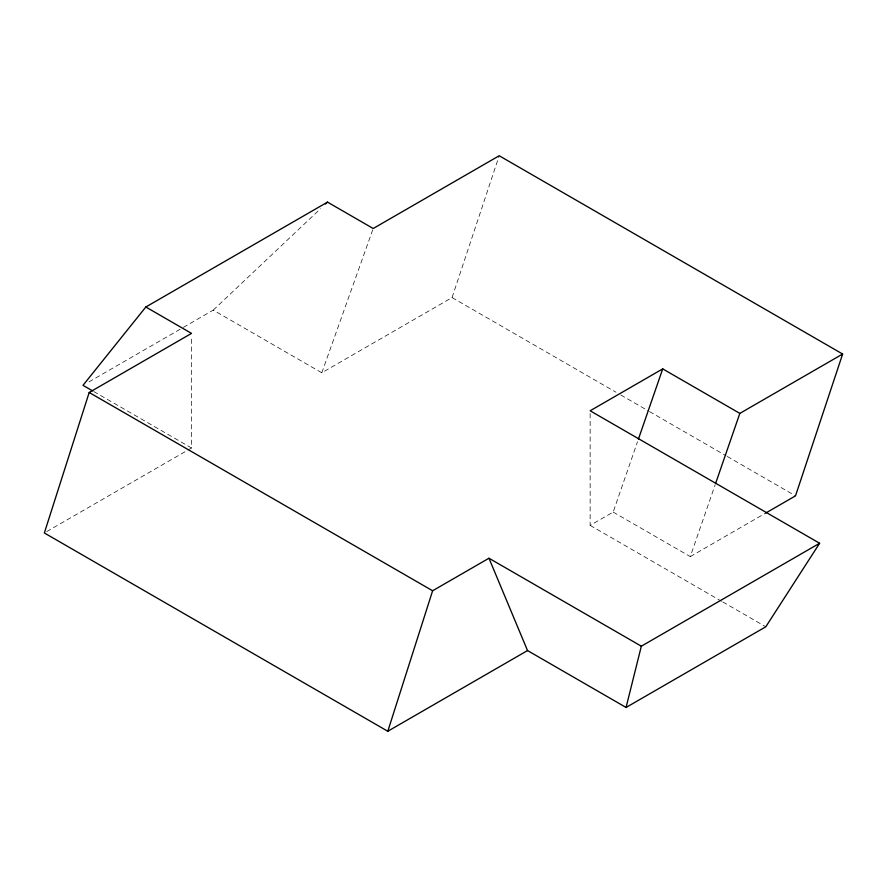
<?xml version="1.0" encoding="UTF-8"?>
<svg xmlns="http://www.w3.org/2000/svg" width="887" height="887" viewBox="0 0 887 887"><rect width="100%" height="100%" fill="white"/><g stroke="black" fill="none" stroke-linecap="round" stroke-linejoin="round"><path stroke-width="0.67" stroke-dasharray="4.43 3.33" d="M183.387 327.37L213.257 310.117L321.793 372.784L452.06 297.577L499.204 155.746M590.143 413.542L590.143 525.381L613.172 512.087L637.498 441.781M613.172 512.087L690.286 556.604L715.066 485.001M321.793 372.784L372.74 229.8M213.257 310.117L320.495 208.744M88.977 381.876L182.19 328.057M46.745 531.579L191.525 447.99L191.525 336.151M690.286 556.604L765.614 513.118M452.06 297.577L615.999 392.231M620.789 394.992L648.308 410.881M649.506 411.568L726.098 455.785M727.296 456.483L795.506 495.866M590.143 525.381L721.586 601.264M722.783 601.951L765.791 626.787M93.734 391.522L191.525 447.99"/><path stroke-width="1.33" d="M145.834 307.002L191.525 333.39L89.188 392.475L44.35 532.965L387.796 731.254L432.623 590.764L488.97 558.233L527.532 650.57L626.067 707.46L641.334 646.202L819.621 543.265L590.143 410.781L662.722 368.881L739.836 413.397L842.65 354.035L499.204 155.746L373.205 228.502L327.503 202.114L145.834 307.002L83.001 385.335L92.536 390.834M842.65 354.035L795.506 495.866L765.614 513.118M638.396 439.176L662.722 368.881M715.51 483.703L739.836 413.397M819.621 543.265L765.791 626.787L626.067 707.46M325.496 204.01L327.503 202.114M387.796 731.254L527.532 650.57M488.97 558.233L641.334 646.202M89.188 392.475L432.623 590.764"/></g></svg>
